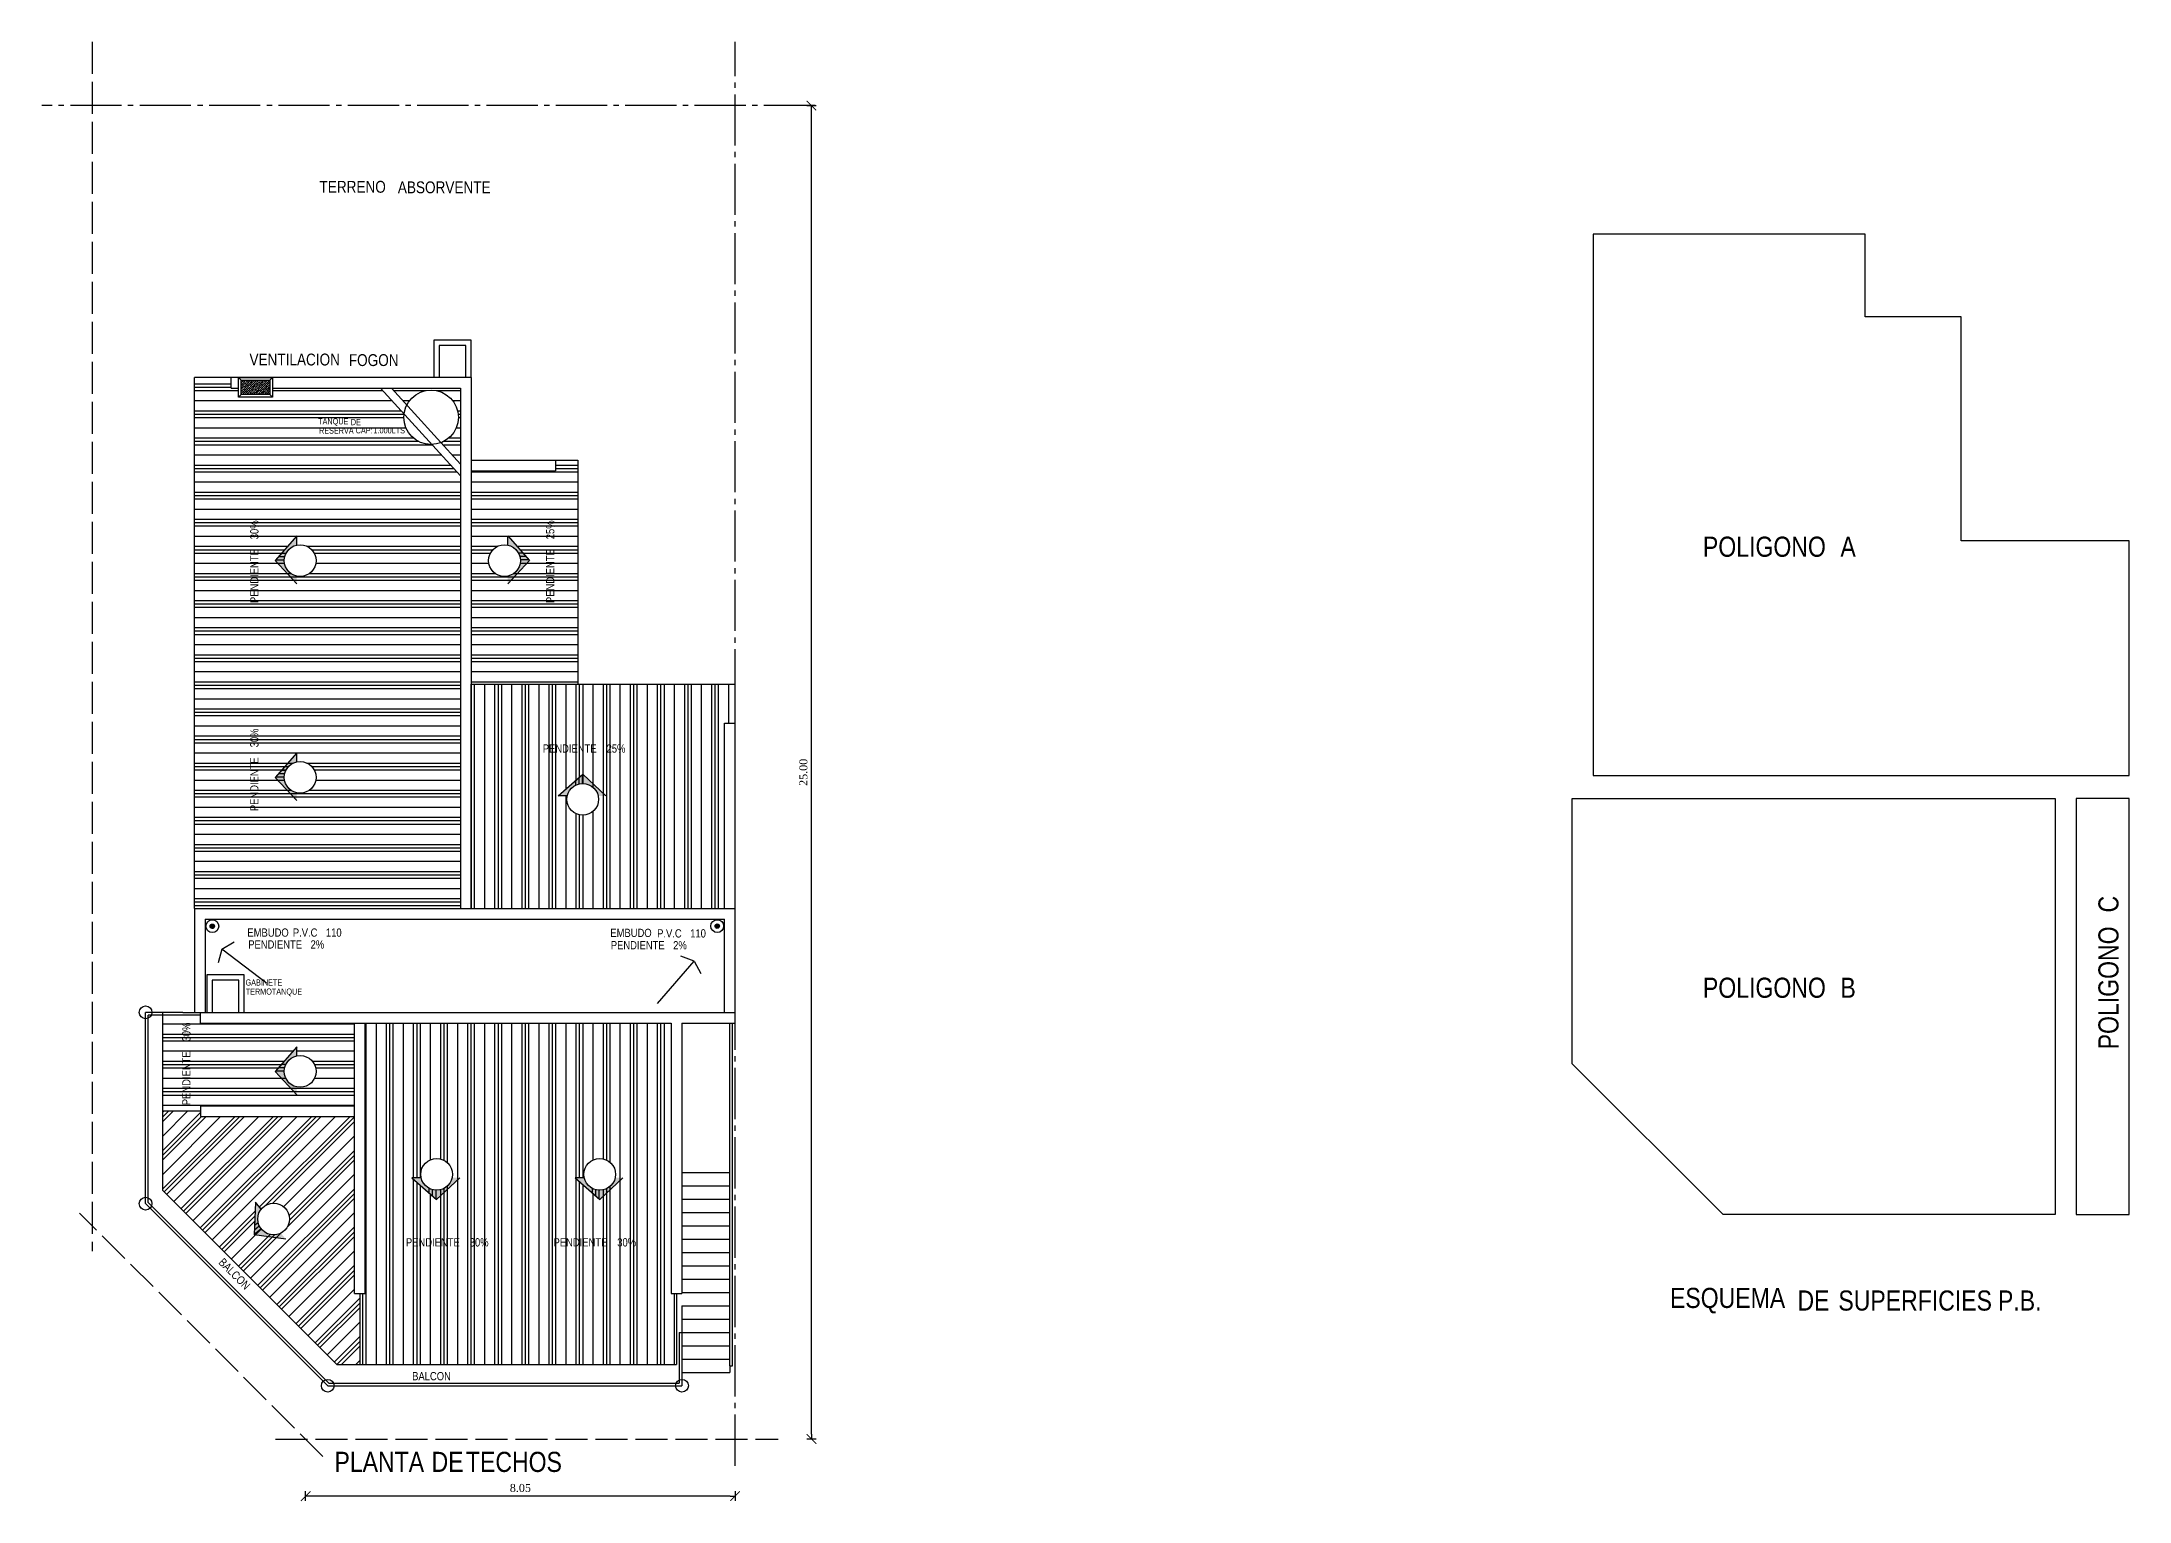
# Model space of a CAD drawing. Header units: millimetres. Extents: x 221 to 543, y -43 to 148.
# Drawn here: x 354.09 to 393.22, y 72.65 to 100.01 of the extents above; entities that cross this region are included whole.
import ezdxf
from ezdxf.enums import TextEntityAlignment as Align

# ---------------------------------------------------------------- set-up
doc = ezdxf.new("R2010")
doc.units = ezdxf.units.MM
doc.linetypes.add('ACAD_ISO02W100', pattern=[15, 12, -3])
doc.linetypes.add('ACAD_ISO04W100', pattern=[30, 24, -3, 0, -3])
doc.layers.add('10-SOLADOS', color=15, linetype='Continuous')
doc.layers.add('SANITARIOS', color=7, linetype='Continuous')
doc.styles.add('COTAS', font='ROMANS', dxfattribs={"width": 0.7})
doc.styles.add('gardel', font='ARIALN.TTF')
doc.styles.add('PROV', font='times.ttf')
doc.dimstyles.new('COTA-S-S-2-50', dxfattribs={"dimscale": 1.5, "dimtxt": 0.1, "dimasz": 0.06, "dimexe": 0, "dimexo": 0, "dimgap": 0.08, "dimtad": 1, "dimzin": 4, "dimdsep": 46, "dimtxsty": 'COTAS', "dimblk1": 'M2_COTA', "dimblk2": 'M2_COTA', "dimsah": 1, "dimcen": 0.1, "dimse1": 1, "dimse2": 1, "dimclrd": 2, "dimclre": 256, "dimclrt": 6, "dimadec": 0, "dimazin": 0, "dimtfac": 1, "dimtix": 1, "dimtmove": 2, "dimatfit": 3, "dimldrblk": 'M2_COTA', "dimfxl": 1, "dimtolj": 1, "dimtzin": 4, "dimarcsym": 0})

# ---------------------------------------------------------------- blocks, each defined once
blk = doc.blocks.new('M2_COTA')
for p, q in [((-1, 0), (0, 0)), ((0, 1), (0, -1))]:
    blk.add_line(p, q)
at = {"const_width": 0.2}
blk.add_lwpolyline([(-1, -1), (1, 1)], dxfattribs=at)
blk = doc.blocks.new('*D109')
at = {"color": 252, "lineweight": -2, "ltscale": 0.05, "transparency": 16777216}
blk.add_line((368.518, 73.904), (368.518, 98.724), dxfattribs=at)
at = {"layer": 'Defpoints', "color": 0, "ltscale": 0.05, "transparency": 16777216}
for p in [(368.518, 98.814), (368.587, 98.814), (367.895, 73.814)]:
    blk.add_point(p, dxfattribs=at)
at = {"color": 252, "lineweight": -2, "ltscale": 0.05, "transparency": 16777216, "xscale": 0.09, "yscale": 0.09, "zscale": 0.09}
for p, rotation in [((368.518, 98.814), 90), ((368.518, 73.814), 270)]:
    blk.add_blockref('M2_COTA', p, dxfattribs=dict(at, rotation=rotation))
at = {"color": 0, "ltscale": 0.05, "transparency": 16777216, "insert": (368.367, 86.314), "char_height": 0.15, "attachment_point": 5, "rotation": 90, "style": 'PROV'}
blk.add_mtext('\\A1;25.00', dxfattribs=at)
blk = doc.blocks.new('*D110')
at = {"color": 252, "lineweight": -2, "ltscale": 0.05, "transparency": 16777216}
blk.add_line((366.997, 72.745), (359.127, 72.745), dxfattribs=at)
at = {"layer": 'Defpoints', "color": 0, "ltscale": 0.05, "transparency": 16777216}
for p in [(359.037, 73.814), (367.087, 73.314), (359.037, 72.745)]:
    blk.add_point(p, dxfattribs=at)
at = {"color": 252, "lineweight": -2, "ltscale": 0.05, "transparency": 16777216, "xscale": 0.09, "yscale": 0.09, "zscale": 0.09, "rotation": 180}
blk.add_blockref('M2_COTA', (359.037, 72.745), dxfattribs=at)
at = {"color": 252, "lineweight": -2, "ltscale": 0.05, "transparency": 16777216, "xscale": 0.09, "yscale": 0.09, "zscale": 0.09}
blk.add_blockref('M2_COTA', (367.087, 72.745), dxfattribs=at)
at = {"color": 0, "ltscale": 0.05, "transparency": 16777216, "insert": (363.062, 72.897), "char_height": 0.15, "attachment_point": 5, "style": 'PROV'}
blk.add_mtext('\\A1;8.05', dxfattribs=at)

msp = doc.modelspace()

# ---------------------------------------------------------------- hatches: boundary and pattern name
h = msp.add_hatch()
h.set_pattern_fill('PLASTI', color=252, scale=0.08, style=0)
h.set_pattern_definition([(0, (34.98086, 0), (0, 0.508), []), (0, (34.98086, 0.0635), (0, 0.508), []), (0, (34.98086, 0.127), (0, 0.508), []), (0, (34.98086, 0.3175), (0, 0.508), [])])
h.paths.add_polyline_path([(361.937, 91.871), (361.402, 92.459, -0.422156), (360.877, 92.97, -0.030359), (360.881, 93.032), (360.442, 93.514), (358.417, 93.514), (358.417, 93.35), (357.778, 93.35), (357.778, 93.514), (357.638, 93.514), (357.638, 93.714), (356.951, 93.714), (356.951, 83.764), (361.937, 83.764)])
h.paths.add_polyline_path([(358.636, 90.284, -0.008743), (358.636, 90.295), (358.475, 90.295), (358.871, 90.746), (358.871, 90.575, -0.477603), (359.231, 90.284, -1)], flags=16)
h.paths.add_polyline_path([(359.231, 86.219, -1), (358.636, 86.219, -1)], flags=16)
h.paths.add_polyline_path([(361.937, 93.514), (360.645, 93.514), (360.931, 93.199, -0.790735), (361.899, 92.97, -0.309288), (361.573, 92.494), (361.937, 92.094)], flags=17)
h.paths.add_polyline_path([(364.137, 87.964), (364.137, 92.164), (363.717, 92.164), (363.717, 91.964), (362.137, 91.964), (362.137, 87.964)])
h.paths.add_polyline_path([(362.466, 90.284, -0.477603), (362.826, 90.575), (362.826, 90.746), (363.222, 90.295), (363.061, 90.295, -0.008743), (363.061, 90.284, -1)], flags=16)
h.paths.add_polyline_path([(363.744, 90.643), (363.744, 91.077), (363.5, 91.077), (363.5, 90.643)], flags=24)
h.paths.add_polyline_path([(363.738, 89.448), (363.738, 90.536), (363.506, 90.536), (363.506, 89.448)], flags=24)
h.paths.add_polyline_path([(358.197, 90.643), (358.197, 91.077), (357.953, 91.077), (357.953, 90.643)], flags=24)
h.paths.add_polyline_path([(358.191, 89.448), (358.191, 90.536), (357.959, 90.536), (357.959, 89.448)], flags=24)
h.paths.add_polyline_path([(358.197, 86.742), (358.197, 87.176), (357.953, 87.176), (357.953, 86.742)], flags=24)
h.paths.add_polyline_path([(358.191, 85.548), (358.191, 86.635), (357.959, 86.635), (357.959, 85.548)], flags=24)
h.paths.add_polyline_path([(360.289, 92.636), (360.917, 92.636), (360.917, 92.813), (360.289, 92.813)], flags=24)
h.paths.add_polyline_path([(359.95, 92.636), (360.315, 92.636), (360.315, 92.813), (359.95, 92.813)], flags=24)
h.paths.add_polyline_path([(359.27, 92.632), (359.955, 92.632), (359.955, 92.81), (359.27, 92.81)], flags=24)
h.paths.add_polyline_path([(359.859, 92.793), (360.098, 92.793), (360.098, 92.965), (359.859, 92.965)], flags=24)
h.paths.add_polyline_path([(359.251, 92.785), (359.859, 92.785), (359.859, 92.973), (359.251, 92.973)], flags=24)
h = msp.add_hatch()
h.set_pattern_fill('ANSI36', color=251, scale=0.009, style=0)
h.set_pattern_definition([(45, (56.685908, -0.2589), (0.0151541822, 0.0555653347), [0.0714375, -0.0142875, 0, -0.0142875])])
h.paths.add_polyline_path([(358.367, 93.4), (358.367, 93.664), (357.828, 93.664), (357.828, 93.4)])
h = msp.add_hatch()
h.set_pattern_fill('PLASTI', color=252, scale=0.08, angle=90, style=0)
h.paths.add_polyline_path([(362.137, 83.764), (366.887, 83.764), (366.887, 87.236), (367.087, 87.236), (367.087, 87.964), (362.137, 87.964)])
h.paths.add_polyline_path([(363.77, 85.872), (364.221, 86.268), (364.221, 86.107, -0.424494), (364.528, 85.809, -1), (363.933, 85.809, -0.05292), (363.94, 85.872)], flags=16)
h.paths.add_polyline_path([(364.637, 86.638), (365.072, 86.638), (365.072, 86.882), (364.637, 86.882)], flags=24)
h.paths.add_polyline_path([(363.443, 86.644), (364.53, 86.644), (364.53, 86.876), (363.443, 86.876)], flags=24)
h = msp.add_hatch()
h.set_pattern_fill('ANSI36', color=256, scale=0.002, style=0)
h.set_pattern_definition([(45, (56.753644, -0.2643214), (0.00336759605, 0.01234785217), [0.015875, -0.003175, 0, -0.003175])])
h.paths.add_polyline_path([(357.327, 83.43, 1), (357.246, 83.43, 1)])
h = msp.add_hatch()
h.set_pattern_fill('ANSI36', color=256, scale=0.002, style=0)
h.set_pattern_definition([(45, (66.2178634, -0.2636237), (0.00336759605, 0.01234785217), [0.015875, -0.003175, 0, -0.003175])])
h.paths.add_polyline_path([(366.791, 83.431, 1), (366.711, 83.431, 1)])
h = msp.add_hatch()
h.set_pattern_fill('PLASTI', color=252, scale=0.08, style=0)
h.paths.add_polyline_path([(359.95, 80.064), (359.95, 81.614), (357.066, 81.614), (357.066, 81.764), (356.351, 81.764), (356.351, 79.964), (357.066, 79.964), (357.066, 80.064)])
h.paths.add_polyline_path([(358.871, 81.167), (358.871, 80.997, -0.477603), (359.231, 80.706, -1), (358.636, 80.706, -0.008743), (358.636, 80.716), (358.475, 80.716)], flags=16)
h.paths.add_polyline_path([(356.923, 81.229), (356.923, 81.663), (356.68, 81.663), (356.68, 81.229)], flags=24)
h.paths.add_polyline_path([(356.917, 80.035), (356.917, 81.122), (356.686, 81.122), (356.686, 80.035)], flags=24)
h = msp.add_hatch()
h.set_pattern_fill('PLASTI', color=252, scale=0.08, angle=90, style=0)
h.paths.add_polyline_path([(365.89, 81.614), (360.15, 81.614), (360.15, 76.544), (360.05, 76.544), (360.05, 75.214), (365.99, 75.214), (365.99, 76.544), (365.89, 76.544)])
h.paths.add_polyline_path([(361.789, 78.776, -0.424494), (361.481, 78.478), (361.481, 78.317), (361.03, 78.713), (361.2, 78.713, -0.05292), (361.194, 78.776, -1)], flags=16)
h.paths.add_polyline_path([(364.089, 78.713), (364.259, 78.713, -0.05292), (364.252, 78.776, -1), (364.847, 78.776, -0.424494), (364.54, 78.478), (364.54, 78.317)], flags=16)
h.paths.add_polyline_path([(362.072, 77.381), (362.506, 77.381), (362.506, 77.625), (362.072, 77.625)], flags=24)
h.paths.add_polyline_path([(360.877, 77.387), (361.965, 77.387), (361.965, 77.618), (360.877, 77.618)], flags=24)
h.paths.add_polyline_path([(364.837, 77.381), (365.272, 77.381), (365.272, 77.625), (364.837, 77.625)], flags=24)
h.paths.add_polyline_path([(363.643, 77.387), (364.73, 77.387), (364.73, 77.618), (363.643, 77.618)], flags=24)
h = msp.add_hatch()
h.set_pattern_fill('PLASTI', color=252, scale=0.08, angle=45, style=0)
h.paths.add_polyline_path([(359.95, 79.864), (357.066, 79.864), (357.066, 79.964), (356.351, 79.964), (356.351, 78.482), (359.619, 75.214), (360.05, 75.214), (360.05, 76.544), (359.95, 76.544)])
h.paths.add_polyline_path([(358.094, 78.255), (358.203, 78.123, -0.710278), (358.733, 77.938, -0.717115), (358.199, 77.757), (358.075, 77.655)], flags=16)
at = {"layer": 'SANITARIOS'}
for points in [[(358.465, 90.284), (358.871, 90.746), (358.871, 90.575, 0.808349), (358.871, 89.994), (358.871, 89.85)], [(363.232, 90.284), (362.826, 90.746), (362.826, 90.575, -0.808349), (362.826, 89.994), (362.826, 89.85)], [(358.465, 86.218), (358.871, 86.68), (358.871, 86.51, 0.808349), (358.871, 85.928), (358.871, 85.784)], [(364.231, 86.277), (363.77, 85.872), (363.94, 85.872, -0.808349), (364.522, 85.872), (364.666, 85.871)], [(358.465, 80.705), (358.871, 81.167), (358.871, 80.997, 0.808349), (358.871, 80.415), (358.871, 80.271)], [(361.491, 78.307), (361.03, 78.713), (361.2, 78.713, 0.808349), (361.782, 78.713), (361.926, 78.713)], [(364.55, 78.307), (364.089, 78.713), (364.259, 78.713, 0.808349), (364.841, 78.713), (364.985, 78.713)], [(358.074, 77.641), (358.094, 78.255), (358.203, 78.123, 0.808349), (358.572, 77.674), (358.664, 77.563)]]:
    msp.add_hatch(color=0, dxfattribs=at).paths.add_polyline_path(points)

# ---------------------------------------------------------------- linework, layer by layer
at = {"color": 252, "linetype": 'ACAD_ISO02W100', "ltscale": 0.05}
for p, q in [((355.037, 100.01), (355.037, 77.337)), ((359.36, 73.49), (354.798, 78.052)), ((358.469, 73.814), (367.895, 73.814))]:
    msp.add_line(p, q, dxfattribs=at)
at = {"color": 252, "linetype": 'ACAD_ISO04W100', "ltscale": 0.04}
for p, q in [((367.087, 83.764), (367.087, 100.01)), ((368.587, 98.814), (354.091, 98.814)), ((367.087, 73.314), (367.087, 81.614))]:
    msp.add_line(p, q, dxfattribs=at)
at = {"color": 3}
for p, q in [((362.137, 94.414), (361.437, 94.414)), ((361.437, 94.414), (361.437, 93.714)), ((362.037, 94.314), (361.537, 94.314)), ((361.537, 94.314), (361.537, 93.714)), ((362.037, 93.714), (362.037, 94.314)), ((362.137, 93.714), (362.137, 94.414)), ((357.882, 82.517), (357.182, 82.517)), ((357.182, 82.517), (357.182, 81.814)), ((357.782, 82.417), (357.282, 82.417)), ((357.282, 82.417), (357.282, 81.814)), ((357.782, 81.814), (357.782, 82.417)), ((357.882, 81.814), (357.882, 82.517)), ((366.09, 78.814), (366.99, 78.814)), ((366.09, 78.564), (366.99, 78.564)), ((366.09, 78.314), (366.99, 78.314)), ((366.09, 78.064), (366.99, 78.064)), ((366.09, 77.814), (366.99, 77.814)), ((366.09, 77.564), (366.99, 77.564)), ((366.09, 77.314), (366.99, 77.314)), ((366.09, 77.064), (366.99, 77.064)), ((366.09, 76.814), (366.99, 76.814)), ((366.09, 76.564), (366.99, 76.564)), ((366.09, 76.314), (366.99, 76.314)), ((366.09, 76.064), (366.99, 76.064)), ((366.09, 75.814), (366.09, 75.064)), ((366.09, 75.814), (366.99, 75.814)), ((366.09, 75.564), (366.99, 75.564)), ((366.09, 75.314), (366.99, 75.314)), ((366.99, 75.186), (366.99, 75.064)), ((366.09, 75.064), (366.99, 75.064))]:
    msp.add_line(p, q, dxfattribs=at)
at = {"color": 0}
for p, q in [((356.951, 83.764), (356.951, 93.714)), ((357.638, 93.714), (356.951, 93.714)), ((356.351, 81.814), (356.351, 78.482)), ((359.619, 75.214), (356.351, 78.482)), ((365.99, 76.544), (365.99, 75.214)), ((359.619, 75.214), (365.99, 75.214))]:
    msp.add_line(p, q, dxfattribs=at)
at = {"color": 4}
for p, q in [((362.137, 93.714), (357.638, 93.714)), ((357.638, 93.514), (357.638, 93.714)), ((357.638, 93.514), (357.778, 93.514)), ((358.417, 93.514), (361.937, 93.514)), ((361.937, 93.514), (361.937, 83.764)), ((362.137, 93.714), (362.137, 83.764)), ((362.137, 92.164), (363.717, 92.164)), ((362.137, 91.964), (363.717, 91.964)), ((363.717, 92.164), (363.717, 91.964)), ((366.887, 83.764), (366.887, 87.236)), ((366.887, 87.236), (367.087, 87.236)), ((367.087, 83.764), (367.087, 87.236)), ((367.087, 81.614), (367.087, 81.814)), ((365.89, 81.614), (365.89, 76.544)), ((366.09, 81.614), (367.087, 81.614)), ((366.09, 81.614), (366.09, 76.544)), ((366.09, 76.314), (366.09, 75.814))]:
    msp.add_line(p, q, dxfattribs=at)
for p, q in [((357.828, 93.664), (357.778, 93.714)), ((358.367, 93.664), (358.417, 93.714)), ((360.442, 93.514), (361.937, 91.871)), ((360.645, 93.514), (361.937, 92.094)), ((357.828, 93.4), (357.778, 93.35)), ((358.367, 93.4), (358.417, 93.35)), ((363.717, 92.164), (364.137, 92.164)), ((364.137, 92.164), (364.137, 87.964)), ((362.137, 87.964), (367.087, 87.964)), ((367.087, 87.236), (367.087, 87.964)), ((357.469, 83), (357.398, 82.745)), ((357.469, 83), (357.695, 83.138)), ((358.304, 82.362), (357.469, 83)), ((365.633, 81.981), (366.318, 82.776)), ((366.318, 82.776), (366.069, 82.865)), ((366.318, 82.776), (366.441, 82.542)), ((356.737, 81.814), (356.951, 81.814)), ((357.066, 79.964), (356.351, 79.964)), ((360.05, 76.544), (360.05, 75.214)), ((365.89, 76.544), (366.09, 76.544)), ((366.04, 75.814), (366.09, 75.814))]:
    msp.add_line(p, q)
at = {"color": 50}
for p, q in [((358.871, 90.746), (358.465, 90.284)), ((358.586, 90.422), (358.67, 90.422)), ((358.871, 90.575), (358.871, 90.746)), ((362.826, 90.575), (362.826, 90.746)), ((362.826, 90.746), (363.232, 90.284)), ((363.111, 90.422), (363.027, 90.422)), ((358.871, 89.85), (358.465, 90.284)), ((358.475, 90.295), (358.636, 90.295)), ((358.531, 90.358), (358.645, 90.358)), ((362.826, 89.85), (363.232, 90.284)), ((363.167, 90.358), (363.052, 90.358)), ((363.222, 90.295), (363.061, 90.295)), ((358.871, 86.68), (358.465, 86.218)), ((358.871, 86.51), (358.871, 86.68)), ((358.871, 85.784), (358.465, 86.218)), ((358.475, 86.229), (358.636, 86.229)), ((358.531, 86.293), (358.645, 86.293)), ((358.586, 86.356), (358.67, 86.356)), ((363.77, 85.872), (364.231, 86.277)), ((364.094, 86.156), (364.094, 86.073)), ((364.157, 86.212), (364.157, 86.097)), ((364.221, 86.268), (364.221, 86.107)), ((364.666, 85.871), (364.231, 86.277)), ((363.94, 85.872), (363.77, 85.872)), ((358.871, 81.167), (358.465, 80.705)), ((358.871, 80.997), (358.871, 81.167)), ((358.871, 80.271), (358.465, 80.705)), ((358.475, 80.716), (358.636, 80.716)), ((358.531, 80.78), (358.645, 80.78)), ((358.586, 80.843), (358.67, 80.843)), ((361.2, 78.713), (361.03, 78.713)), ((361.03, 78.713), (361.491, 78.307)), ((361.926, 78.713), (361.491, 78.307)), ((364.259, 78.713), (364.089, 78.713)), ((364.089, 78.713), (364.55, 78.307)), ((364.985, 78.713), (364.55, 78.307)), ((358.094, 78.255), (358.074, 77.641)), ((358.203, 78.123), (358.094, 78.255)), ((361.354, 78.428), (361.354, 78.512)), ((361.417, 78.373), (361.417, 78.487)), ((361.481, 78.317), (361.481, 78.478)), ((364.413, 78.428), (364.413, 78.512)), ((364.476, 78.373), (364.476, 78.487)), ((364.54, 78.317), (364.54, 78.478)), ((358.08, 77.824), (358.144, 77.877)), ((358.664, 77.563), (358.074, 77.641)), ((358.075, 77.655), (358.199, 77.757)), ((358.077, 77.739), (358.166, 77.812))]:
    msp.add_line(p, q, dxfattribs=at)
at = {"color": 2}
for p, q in [((356.951, 83.764), (367.087, 83.764)), ((356.951, 83.764), (356.951, 81.814)), ((367.087, 81.814), (367.087, 83.764)), ((357.151, 83.564), (366.887, 83.564)), ((357.151, 83.564), (357.151, 81.814)), ((366.887, 81.814), (366.887, 83.564)), ((356.951, 81.814), (367.087, 81.814)), ((357.066, 81.614), (357.066, 81.814)), ((357.066, 81.614), (365.89, 81.614)), ((366.99, 75.186), (366.99, 81.614)), ((367.04, 75.186), (367.04, 81.614)), ((359.95, 76.544), (360.15, 76.544)), ((366.99, 75.186), (367.04, 75.186))]:
    msp.add_line(p, q, dxfattribs=at)
at = {"color": 0, "linetype": 'ByBlock', "ltscale": 0.05}
for p, q in [((356.037, 78.228), (356.037, 81.814)), ((356.737, 81.814), (356.037, 81.814)), ((356.087, 78.249), (356.087, 81.764)), ((357.066, 81.764), (356.087, 81.764)), ((359.451, 74.814), (356.037, 78.228)), ((359.472, 74.864), (356.087, 78.249)), ((366.04, 75.814), (366.04, 74.864)), ((366.09, 75.814), (366.09, 74.814)), ((359.451, 74.814), (366.09, 74.814)), ((359.472, 74.864), (366.04, 74.864))]:
    msp.add_line(p, q, dxfattribs=at)
at = {"color": 2, "linetype": 'ByBlock'}
for p, q in [((359.95, 76.544), (359.95, 81.614)), ((360.15, 76.544), (360.15, 81.614)), ((357.066, 80.064), (359.95, 80.064)), ((357.066, 80.064), (357.066, 79.864)), ((357.066, 79.864), (359.95, 79.864))]:
    msp.add_line(p, q, dxfattribs=at)
for points in [[(392.221, 86.255), (393.218, 86.255), (393.218, 90.655), (390.068, 90.655), (390.068, 94.855), (388.268, 94.855), (388.268, 96.405), (383.168, 96.405), (383.168, 86.255), (393.218, 86.255)], [(391.832, 85.823), (391.832, 78.023), (385.607, 78.023), (382.779, 80.851), (382.779, 85.823), (391.832, 85.823)], [(392.221, 85.823), (392.221, 78.023), (393.217, 78.023), (393.218, 85.823), (392.221, 85.823)]]:
    msp.add_lwpolyline(points)
at = {"color": 2}
msp.add_lwpolyline([(357.778, 93.714), (358.417, 93.714), (358.417, 93.35), (357.778, 93.35)], close=True, dxfattribs=at)
msp.add_lwpolyline([(357.828, 93.664), (358.367, 93.664), (358.367, 93.4), (357.828, 93.4)], close=True)
at = {"color": 2, "linetype": 'ByBlock'}
msp.add_circle((361.388, 92.97), 0.511, dxfattribs=at)
at = {"color": 2}
for centre, radius in [((358.934, 90.284, 3.631), 0.297), ((362.764, 90.284, 3.631), 0.297), ((358.934, 86.219, 3.631), 0.297), ((364.231, 85.809, 3.631), 0.297), ((356.037, 81.814), 0.12), ((358.934, 80.706, 3.631), 0.297), ((361.491, 78.776, 3.631), 0.297), ((364.55, 78.776, 3.631), 0.297), ((356.037, 78.228), 0.12), ((358.436, 77.938, 3.631), 0.297), ((359.451, 74.814), 0.12), ((366.09, 74.814), 0.12)]:
    msp.add_circle(centre, radius, dxfattribs=at)
for centre, radius in [((357.287, 83.43), 0.12), ((357.287, 83.43), 0.0403), ((366.751, 83.431), 0.12), ((366.751, 83.431), 0.0403)]:
    msp.add_circle(centre, radius)

# ---------------------------------------------------------------- texts
at = {"layer": '10-SOLADOS', "color": 7, "ltscale": 0.1, "style": 'gardel'}
for tag, height, p in [('TERRENO', 0.222, (359.918, 97.291)), ('ABSORVENTE', 0.222, (361.634, 97.281)), ('VENTILACION', 0.222, (358.832, 94.053)), ('FOGON', 0.222, (360.312, 94.042)), ('TANQUE', 0.114, (359.555, 92.879)), ('RESERVA', 0.114, (359.612, 92.721)), ('DE', 0.114, (359.978, 92.879)), ('CAP:', 0.114, (360.133, 92.725)), ('1.000LTS', 0.114, (360.603, 92.725)), ('POLIGONO', 0.377, (386.379, 90.544)), ('A', 0.377, (387.948, 90.544)), ('PENDIENTE', 0.154, (363.986, 86.76)), ('25%', 0.154, (364.854, 86.76)), ('EMBUDO', 0.154, (358.332, 83.31)), ('P.V.C', 0.154, (359.027, 83.31)), ('110', 0.154, (359.564, 83.31)), ('EMBUDO', 0.154, (365.135, 83.304)), ('P.V.C', 0.154, (365.855, 83.295)), ('110', 0.154, (366.392, 83.295)), ('PENDIENTE', 0.154, (358.465, 83.088)), ('2%', 0.154, (359.257, 83.088)), ('PENDIENTE', 0.154, (365.261, 83.073)), ('2%', 0.154, (366.053, 83.073)), ('GABINETE', 0.114, (358.254, 82.374)), ('TERMOTANQUE', 0.114, (358.442, 82.189)), ('POLIGONO', 0.377, (386.379, 82.276)), ('B', 0.377, (387.948, 82.276)), ('PENDIENTE', 0.154, (361.421, 77.503)), ('30%', 0.154, (362.289, 77.503)), ('PENDIENTE', 0.154, (364.187, 77.503)), ('30%', 0.154, (365.054, 77.503)), ('ESQUEMA', 0.377, (385.689, 76.412)), ('DE', 0.377, (387.299, 76.412)), ('SUPERFICIES', 0.377, (389.205, 76.412)), ('P.B.', 0.377, (391.165, 76.412)), ('BALCON', 0.154, (361.396, 74.994)), ('PLANTA', 0.377, (360.417, 73.387)), ('DE', 0.377, (361.697, 73.387)), ('TECHOS', 0.377, (362.941, 73.387))]:
    msp.add_attdef(tag, text='', height=height, dxfattribs=at).set_placement(p, align=Align.MIDDLE)
for tag, height, rotation, p in [('30%', 0.154, 90, (358.075, 90.86)), ('25%', 0.154, 90, (363.622, 90.86)), ('PENDIENTE', 0.154, 90, (358.075, 89.992)), ('PENDIENTE', 0.154, 90, (363.622, 89.992)), ('30%', 0.154, 90, (358.075, 86.959)), ('PENDIENTE', 0.154, 90, (358.075, 86.091)), ('C', 0.377, 90, (392.828, 83.842)), ('POLIGONO', 0.377, 90, (392.828, 82.273)), ('30%', 0.154, 90, (356.801, 81.446)), ('PENDIENTE', 0.154, 90, (356.801, 80.578)), ('BALCON', 0.154, 315.0783, (357.702, 76.912))]:
    msp.add_attdef(tag, text='', height=height, rotation=rotation, dxfattribs=at).set_placement(p, align=Align.MIDDLE)

# ---------------------------------------------------------------- dimensions: what is measured, and where the dimension line sits
at = {"ltscale": 0.05}
dim = msp.add_linear_dim(base=(368.518, 98.814), p1=(367.895, 73.814), p2=(368.587, 98.814), angle=90, dimstyle='COTA-S-S-2-50', override={"dimgap": 0.05, "dimpost": '<>', "dimtxsty": 'PROV', "dimclrd": 252, "dimclrt": 0}, dxfattribs=at)
dim.commit()
dim.dimension.update_dxf_attribs({"geometry": '*D109', "text_midpoint": (368.367, 86.314)})
dim = msp.add_linear_dim(base=(359.037, 72.745), p1=(367.087, 73.314), p2=(359.037, 73.814), dimstyle='COTA-S-S-2-50', override={"dimgap": 0.05, "dimpost": '<>', "dimtxsty": 'PROV', "dimclrd": 252, "dimclrt": 0}, dxfattribs=at)
dim.commit()
dim.dimension.update_dxf_attribs({"geometry": '*D110', "text_midpoint": (363.062, 72.897)})

doc.saveas('drawing.dxf')
